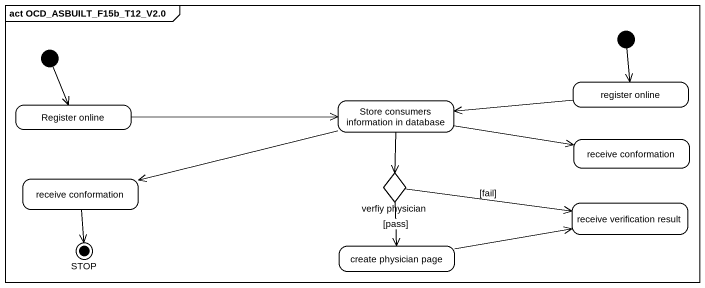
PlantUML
@startuml
mainframe act OCD_ASBUILT_F15b_T12_V2.0
hide empty description
state initial1 <<start>>
state initial2 <<start>>
state "register online" as register_online
state "Register online" as Register_online
state "Store consumers information in database" as Store_consumers_information
state "receive conformation" as receive_conformation
state "receive conformation" as receive_conformation_2
state "verfiy physician" as verfiy_physician <<choice>>
state "receive verification result" as receive_verification_result
state "STOP" as STOP_ <<end>>
state "create physician page" as create_physician_page
initial1 --> Register_online
initial2 --> register_online
register_online -left-> Store_consumers_information
Register_online -right-> Store_consumers_information
Store_consumers_information -right-> receive_conformation
Store_consumers_information -left-> receive_conformation_2
Store_consumers_information --> verfiy_physician
receive_conformation_2 --> STOP_
verfiy_physician -right-> receive_verification_result : [fail]
verfiy_physician --> create_physician_page : [pass]
create_physician_page -right-> receive_verification_result
@enduml
